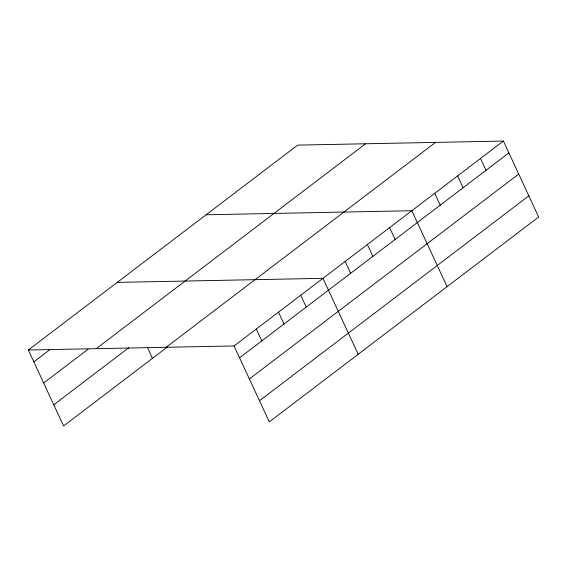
<?xml version="1.0" encoding="UTF-8"?>
<svg xmlns="http://www.w3.org/2000/svg" width="567" height="567" viewBox="0 0 567 567"><rect width="100%" height="100%" fill="white"/><g stroke="black" fill="none" stroke-linecap="round" stroke-linejoin="round"><path stroke-width="0.85" d="M28.35 350.009L297.682 145.117L503.404 141.055L538.65 216.991L269.318 421.883L234.065 345.948L28.35 350.009L63.596 425.945L167.754 346.706M33.85 361.859L49.818 349.711M43.666 383.008L88.105 349.201M96.234 348.67L365.573 143.777M53.78 404.795L128.773 347.748M166.181 347.288L435.513 142.395M234.065 345.948L503.404 141.055M239.565 357.798L508.904 152.906M249.388 378.947L518.72 174.055M259.502 400.734L528.834 195.842M206.112 214.78L411.826 210.718L447.079 286.654M117.227 282.394L322.949 278.333L358.195 354.269M480.511 158.469L486.011 170.32M457.612 175.89L463.119 187.741M434.719 193.304L440.219 205.155M389.607 227.622L395.107 239.472M367.388 244.526L372.888 256.376M345.168 261.43L350.668 273.28M300.73 295.237L306.23 307.087M278.51 312.141L284.01 323.991M256.284 329.044L261.791 340.895M147.392 347.365L152.48 358.33"/></g></svg>
